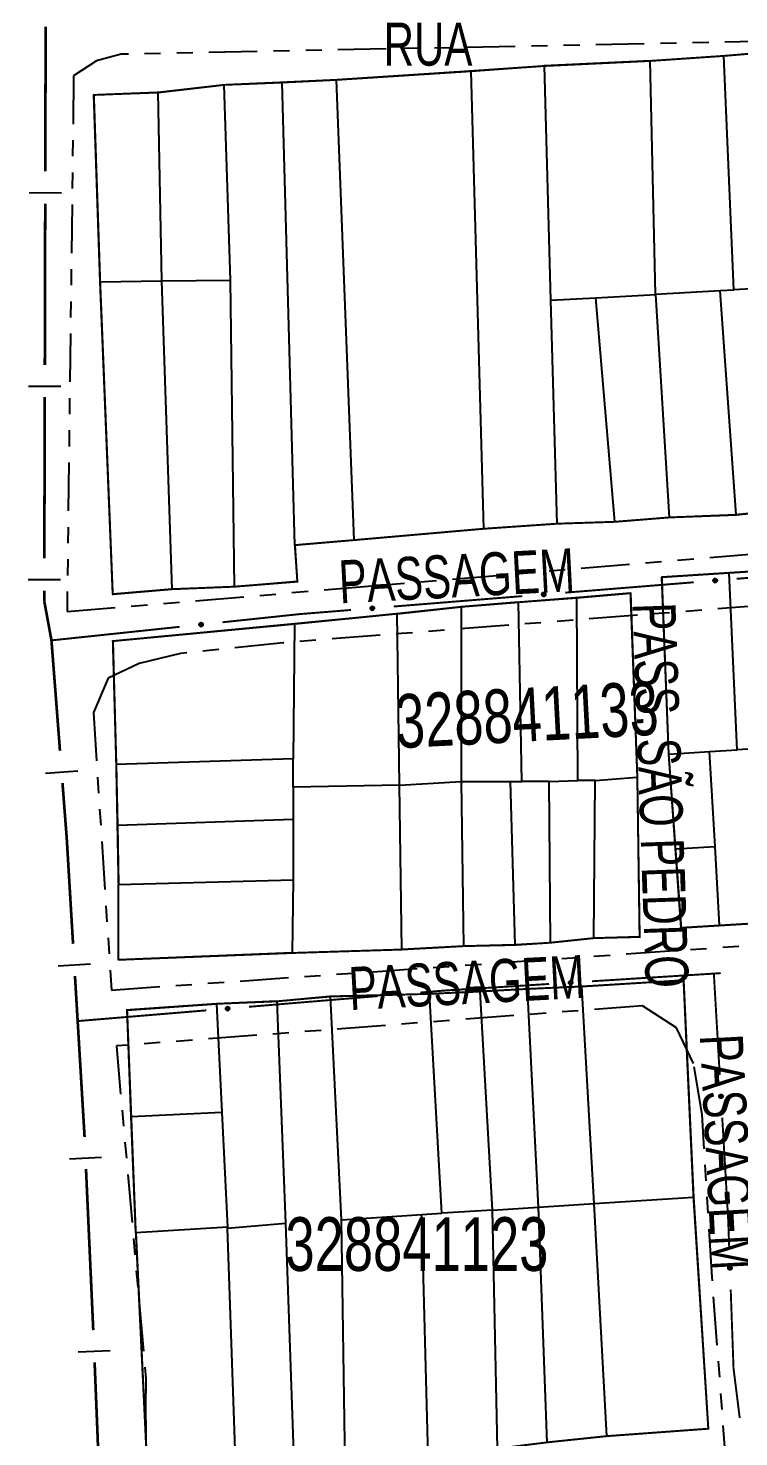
# Model space of a CAD drawing. Extents: x 203604 to 204690, y 4848469 to 4850418.
# Drawn here: x 203613.1 to 203679.2, y 4849853.4 to 4849984.5 of the extents above; entities that cross this region are included whole.
import ezdxf

# ---------------------------------------------------------------- set-up
doc = ezdxf.new("R2010")
doc.units = 0
doc.header["$LTSCALE"] = 1.5
doc.header["$MEASUREMENT"] = 0
doc.linetypes.add('TRACO_25', pattern=[8, 3, -1, 1, -1, 1, -1])
for name, color, linetype in [('CD_MALHA_LOTES', 7, 'CONTINUOUS'), ('CD_TXT_QUADRA', 2, 'CONTINUOUS'), ('LM-LIM-SETORES-BAIRROS', 7, 'CONTINUOUS'), ('RU-QUADRA', 210, 'CONTINUOUS'), ('SV-EIXO-RUA-N-PAV', 6, 'CONTINUOUS'), ('SV-RUA-NAO-PAV', 7, 'CONTINUOUS'), ('SV-TXT-VIA-ATUAL', 250, 'CONTINUOUS')]:
    doc.layers.add(name, color=color, linetype=linetype)
doc.styles.add('ARIAL', font='ARIAL.SHX')

msp = doc.modelspace()

# ---------------------------------------------------------------- linework, layer by layer
at = {"layer": 'CD_MALHA_LOTES', "linetype": 'Continuous', "flags": 128}
for points in [[(203670.950608, 4849981.472037), (203677.805164, 4849981.940724)], [(203677.805164, 4849981.940724), (203683.429415, 4849982.409412)], [(203678.753672, 4849960.186789), (203677.805164, 4849981.940724)], [(203641.774804, 4849979.714458), (203654.312197, 4849980.534661)], [(203654.312197, 4849980.534661), (203661.108168, 4849981.003349)], [(203655.483916, 4849937.942674), (203654.312197, 4849980.534661)], [(203670.950608, 4849981.472037), (203661.108168, 4849981.003349)], [(203661.108168, 4849981.003349), (203661.694027, 4849959.209375)], [(203671.475981, 4849959.769822), (203670.950608, 4849981.472037)], [(203625.194979, 4849978.542739), (203631.346504, 4849979.24577)], [(203631.346504, 4849979.24577), (203636.736412, 4849979.480114)], [(203631.932364, 4849961.084125), (203631.346504, 4849979.24577)], [(203636.736412, 4849979.480114), (203641.774804, 4849979.714458)], [(203637.908131, 4849936.41944), (203636.736412, 4849979.480114)], [(203643.41521, 4849936.888127), (203641.774804, 4849979.714458)], [(203619.219212, 4849978.308395), (203625.194979, 4849978.542739)], [(203619.805072, 4849960.908367), (203619.219212, 4849978.308395)], [(203625.546495, 4849961.025539), (203625.194979, 4849978.542739)], [(203619.805072, 4849960.908367), (203625.546495, 4849961.025539)], [(203620.976791, 4849931.849735), (203619.805072, 4849960.908367)], [(203625.546495, 4849961.025539), (203631.932364, 4849961.084125)], [(203626.48387, 4849932.318423), (203625.546495, 4849961.025539)], [(203632.283879, 4849932.552767), (203631.932364, 4849961.084125)], [(203661.694027, 4849959.209375), (203665.912216, 4849959.443719)], [(203665.912216, 4849959.443719), (203671.478042, 4849959.736656)], [(203667.669794, 4849938.58712), (203665.912216, 4849959.443719)], [(203671.475981, 4849959.769822), (203677.462307, 4849960.112802)], [(203671.478042, 4849959.736656), (203671.475981, 4849959.769822)], [(203677.462307, 4849960.112802), (203678.753672, 4849960.186789)], [(203678.976883, 4849939.231565), (203677.462307, 4849960.112802)], [(203684.135981, 4849960.495163), (203678.753672, 4849960.186789)], [(203661.694027, 4849959.209375), (203662.279887, 4849938.411362)], [(203685.421338, 4849939.934597), (203678.976883, 4849939.231565)], [(203662.279887, 4849938.411362), (203655.483916, 4849937.942674)], [(203667.669794, 4849938.58712), (203662.279887, 4849938.411362)], [(203678.976883, 4849939.231565), (203672.766772, 4849938.997221)], [(203655.483916, 4849937.942674), (203643.41521, 4849936.888127)], [(203643.41521, 4849936.888127), (203637.908131, 4849936.41944)], [(203637.908131, 4849936.41944), (203638.142475, 4849933.021454)], [(203672.052265, 4849933.441824), (203678.318736, 4849933.842725)], [(203672.690067, 4849916.96528), (203672.052265, 4849933.441824)], [(203678.318736, 4849933.842725), (203685.756516, 4849934.318562)], [(203679.069271, 4849917.371854), (203678.318736, 4849933.842725)], [(203626.48387, 4849932.318423), (203620.976791, 4849931.849735)], [(203632.283879, 4849932.552767), (203626.48387, 4849932.318423)], [(203638.142475, 4849933.021454), (203632.283879, 4849932.552767)], [(203664.132894, 4849931.528419), (203669.129007, 4849931.95362)], [(203669.129007, 4849931.95362), (203669.766809, 4849914.839274)], [(203647.443749, 4849930.040215), (203653.396565, 4849930.678016)], [(203658.71158, 4849931.103217), (203653.396565, 4849930.678016)], [(203653.396565, 4849930.678016), (203653.396565, 4849914.414073)], [(203658.71158, 4849931.103217), (203664.132894, 4849931.528419)], [(203659.03048, 4849914.414073), (203658.71158, 4849931.103217)], [(203664.239194, 4849914.520373), (203664.132894, 4849931.528419)], [(203647.443749, 4849930.040215), (203637.876724, 4849929.083512)], [(203647.65635, 4849914.095172), (203647.443749, 4849930.040215)], [(203637.876724, 4849929.083512), (203620.974979, 4849927.489008)], [(203637.876724, 4849929.083512), (203637.770424, 4849916.540079)], [(203620.974979, 4849927.489008), (203621.29388, 4849916.008577)], [(203686.414802, 4849917.840016), (203679.069271, 4849917.371854)], [(203637.770424, 4849916.540079), (203621.29388, 4849916.008577)], [(203637.770424, 4849913.882572), (203637.770424, 4849916.540079)], [(203672.690067, 4849916.96528), (203676.477706, 4849917.206682)], [(203673.328347, 4849908.145404), (203672.690067, 4849916.96528)], [(203676.477706, 4849917.206682), (203679.069271, 4849917.371854)], [(203676.997623, 4849908.36681), (203676.477706, 4849917.206682)], [(203621.29388, 4849916.008577), (203621.40018, 4849910.374662)], [(203665.833699, 4849914.520373), (203669.766809, 4849914.839274)], [(203669.766809, 4849914.839274), (203669.97941, 4849899.957234)], [(203647.65635, 4849914.095172), (203637.770424, 4849913.882572)], [(203637.770424, 4849913.882572), (203637.770424, 4849910.906164)], [(203647.65635, 4849914.095172), (203653.396565, 4849914.414073)], [(203647.868951, 4849898.787931), (203647.65635, 4849914.095172)], [(203653.396565, 4849914.414073), (203657.967478, 4849914.414073)], [(203653.396565, 4849914.414073), (203653.609166, 4849899.106832)], [(203657.967478, 4849914.414073), (203659.03048, 4849914.414073)], [(203658.392679, 4849899.213132), (203657.967478, 4849914.414073)], [(203661.581687, 4849914.414073), (203659.03048, 4849914.414073)], [(203661.581687, 4849914.414073), (203664.239194, 4849914.520373)], [(203661.687987, 4849899.425733), (203661.581687, 4849914.414073)], [(203665.833699, 4849914.520373), (203664.239194, 4849914.520373)], [(203665.727398, 4849899.850934), (203665.833699, 4849914.520373)], [(203621.40018, 4849910.374662), (203637.770424, 4849910.906164)], [(203637.770424, 4849910.906164), (203637.770424, 4849905.272249)], [(203621.40018, 4849910.374662), (203621.50648, 4849904.847047)], [(203673.328347, 4849908.145404), (203676.997623, 4849908.36681)], [(203677.429507, 4849901.023721), (203676.997623, 4849908.36681)], [(203673.85937, 4849900.807637), (203673.328347, 4849908.145404)], [(203621.50648, 4849904.847047), (203637.770424, 4849905.272249)], [(203621.50648, 4849897.831229), (203621.50648, 4849904.847047)], [(203637.770424, 4849905.272249), (203637.664123, 4849898.46903)], [(203691.398917, 4849901.870639), (203677.429507, 4849901.023721)], [(203677.429507, 4849901.023721), (203673.85937, 4849900.807637)], [(203653.609166, 4849899.106832), (203647.868951, 4849898.787931)], [(203658.392679, 4849899.213132), (203653.609166, 4849899.106832)], [(203661.687987, 4849899.425733), (203658.392679, 4849899.213132)], [(203665.727398, 4849899.850934), (203661.687987, 4849899.425733)], [(203669.97941, 4849899.957234), (203665.727398, 4849899.850934)], [(203637.664123, 4849898.46903), (203621.50648, 4849897.831229)], [(203637.664123, 4849898.46903), (203647.868951, 4849898.787931)], [(203659.542419, 4849895.122077), (203664.614351, 4849895.35262)], [(203664.614351, 4849895.35262), (203674.066588, 4849895.928976)], [(203665.760816, 4849875.161829), (203664.614351, 4849895.35262)], [(203674.066588, 4849895.928976), (203674.988757, 4849875.756519)], [(203636.25764, 4849893.969366), (203630.609352, 4849893.738823)], [(203636.25764, 4849893.969366), (203641.214301, 4849894.43045)], [(203637.073432, 4849873.313086), (203636.25764, 4849893.969366)], [(203641.214301, 4849894.43045), (203650.435995, 4849894.660993)], [(203642.253977, 4849873.646944), (203641.214301, 4849894.43045)], [(203650.435995, 4849894.660993), (203655.162114, 4849894.891535)], [(203651.581917, 4849874.248078), (203650.435995, 4849894.660993)], [(203655.162114, 4849894.891535), (203659.542419, 4849895.122077)], [(203656.295887, 4849874.551867), (203655.162114, 4849894.891535)], [(203660.565475, 4849874.827018), (203659.542419, 4849895.122077)], [(203622.309826, 4849893.162467), (203630.609352, 4849893.738823)], [(203622.695302, 4849883.250244), (203622.309826, 4849893.162467)], [(203630.609352, 4849893.738823), (203631.110574, 4849883.645986)], [(203622.695302, 4849883.250244), (203631.110574, 4849883.645986)], [(203631.110574, 4849883.645986), (203631.641104, 4849872.963003)], [(203623.116725, 4849872.413654), (203622.695302, 4849883.250244)], [(203665.760816, 4849875.161829), (203674.988757, 4849875.756519)], [(203674.988757, 4849875.756519), (203676.372011, 4849854.200807)], [(203649.737809, 4849874.129235), (203651.581917, 4849874.248078)], [(203656.295887, 4849874.551867), (203651.581917, 4849874.248078)], [(203656.295887, 4849874.551867), (203660.565475, 4849874.827018)], [(203656.77591, 4849852.356468), (203656.295887, 4849874.551867)], [(203660.565475, 4849874.827018), (203665.760816, 4849875.161829)], [(203661.386758, 4849852.932824), (203660.565475, 4849874.827018)], [(203666.919774, 4849853.50918), (203665.760816, 4849875.161829)], [(203631.641104, 4849872.963003), (203623.116725, 4849872.413654)], [(203631.646792, 4849872.874739), (203637.073432, 4849873.313086)], [(203632.453691, 4849849.58996), (203631.646792, 4849872.874739)], [(203637.871436, 4849850.166316), (203637.073432, 4849873.313086)], [(203642.253977, 4849873.646944), (203649.737809, 4849874.129235)], [(203642.597555, 4849850.857943), (203642.253977, 4849873.646944)], [(203650.320724, 4849851.664841), (203649.737809, 4849874.129235)], [(203623.116725, 4849872.413654), (203624.269437, 4849848.552519)], [(203666.919774, 4849853.50918), (203661.386758, 4849852.932824)], [(203676.372011, 4849854.200807), (203666.919774, 4849853.50918)]]:
    msp.add_lwpolyline(points, dxfattribs=at)
at = {"layer": 'CD_MALHA_LOTES', "linetype": 'Continuous'}
for points in [[(203672.766772, 4849938.997221), (203671.478042, 4849959.736656)], [(203672.766772, 4849938.997221), (203667.669794, 4849938.58712)]]:
    msp.add_lwpolyline(points, dxfattribs=at)
at = {"layer": 'LM-LIM-SETORES-BAIRROS', "const_width": 0.25}
for points in [[(203614.697251, 4849971.187499), (203614.728875, 4849984.18746)], [(203614.728875, 4849984.18746), (203614.73, 4849984.65)], [(203614.653463, 4849953.187552), (203614.689953, 4849968.187508)], [(203614.609676, 4849935.187605), (203614.646165, 4849950.187561)], [(203614.6, 4849931.21), (203614.602378, 4849932.187614)], [(203614.604052, 4849931.187987), (203614.6, 4849931.21)], [(203615.27, 4849927.57), (203614.604052, 4849931.187987)], [(203615.294717, 4849927.249718), (203615.27, 4849927.57)], [(203616.064169, 4849917.279365), (203615.294717, 4849927.249718)], [(203616.69, 4849909.17), (203616.295004, 4849914.288259)], [(203616.741673, 4849908.30502), (203616.69, 4849909.17)], [(203617.27837, 4849899.321036), (203616.741673, 4849908.30502)], [(203618.34, 4849881.55), (203617.457269, 4849896.326375)], [(203618.348876, 4849881.352918), (203618.34, 4849881.55)], [(203619.1587, 4849863.371145), (203618.483846, 4849878.355956)], [(203619.887812, 4849845.385932), (203619.285727, 4849860.373844)]]:
    msp.add_lwpolyline(points, dxfattribs=at)
at = {"layer": 'LM-LIM-SETORES-BAIRROS'}
for points in [[(203616.192381, 4849969.183856), (203613.19239, 4849969.191154)], [(203616.148594, 4849951.183909), (203613.148603, 4849951.191207)], [(203616.104806, 4849933.183962), (203613.104815, 4849933.19126)], [(203617.713612, 4849915.400712), (203614.722506, 4849915.169876)], [(203618.894967, 4849897.414045), (203615.900306, 4849897.235146)], [(203619.937337, 4849879.422429), (203616.940375, 4849879.287458)], [(203620.744379, 4849861.433247), (203617.746796, 4849861.31283)]]:
    msp.add_lwpolyline(points, dxfattribs=at)
at = {"layer": 'RU-QUADRA', "linetype": 'Continuous', "const_width": 0.18, "flags": 128}
for points in [[(203683.429415, 4849982.409412), (203677.805164, 4849981.940724), (203670.950608, 4849981.472037), (203661.108168, 4849981.003349), (203654.312197, 4849980.534661), (203641.774804, 4849979.714458), (203636.736412, 4849979.480114), (203631.346504, 4849979.24577), (203625.194979, 4849978.542739), (203619.219212, 4849978.308395), (203619.805072, 4849960.908367), (203620.976791, 4849931.849735), (203626.48387, 4849932.318423), (203632.283879, 4849932.552767), (203638.142475, 4849933.021454), (203637.908131, 4849936.41944), (203643.41521, 4849936.888127), (203655.483916, 4849937.942674), (203662.279887, 4849938.411362), (203667.669794, 4849938.58712), (203672.766772, 4849938.997221), (203678.976883, 4849939.231565), (203685.421338, 4849939.934597)], [(203691.398917, 4849901.870639), (203677.429507, 4849901.023721), (203673.85937, 4849900.807637), (203672.690067, 4849916.96528), (203672.052265, 4849933.441824), (203678.318736, 4849933.842725), (203685.756516, 4849934.318562)]]:
    msp.add_lwpolyline(points, dxfattribs=at)
for points in [[(203669.129007, 4849931.95362), (203664.132894, 4849931.528419), (203658.71158, 4849931.103217), (203653.396565, 4849930.678016), (203647.443749, 4849930.040215), (203637.876724, 4849929.083512), (203620.974979, 4849927.489008), (203621.29388, 4849916.008577), (203621.40018, 4849910.374662), (203621.50648, 4849904.847047), (203621.50648, 4849897.831229), (203637.664123, 4849898.46903), (203647.868951, 4849898.787931), (203653.609166, 4849899.106832), (203658.392679, 4849899.213132), (203661.687987, 4849899.425733), (203665.727398, 4849899.850934), (203669.97941, 4849899.957234), (203669.766809, 4849914.839274)], [(203676.372011, 4849854.200807), (203674.988757, 4849875.756519), (203674.066588, 4849895.928976), (203664.614351, 4849895.35262), (203659.542419, 4849895.122077), (203655.162114, 4849894.891535), (203650.435995, 4849894.660993), (203641.214301, 4849894.43045), (203636.25764, 4849893.969366), (203630.609352, 4849893.738823), (203622.309826, 4849893.162467), (203623.116725, 4849872.413654), (203624.269437, 4849848.552519), (203632.453691, 4849849.58996), (203637.871436, 4849850.166316), (203642.597555, 4849850.857943), (203650.320724, 4849851.664841), (203656.77591, 4849852.356468), (203661.386758, 4849852.932824), (203666.919774, 4849853.50918)]]:
    msp.add_lwpolyline(points, close=True, dxfattribs=at)
at = {"layer": 'SV-EIXO-RUA-N-PAV'}
for points in [[(203676.864015, 4849933.221224), (203676.89517, 4849933.258925), (203676.929656, 4849933.284957), (203676.964668, 4849933.29839), (203676.998702, 4849933.302193), (203677.033959, 4849933.302162), (203677.069499, 4849933.294288), (203677.107008, 4849933.276812), (203677.145047, 4849933.245825), (203677.169392, 4849933.208745), (203677.184398, 4849933.175124), (203677.190407, 4849933.139863), (203677.189803, 4849933.105614), (203677.180404, 4849933.068968), (203677.162322, 4849933.031129), (203677.130237, 4849932.993633), (203677.096254, 4849932.968344), (203677.062047, 4849932.95624), (203677.02656, 4849932.950424), (203676.990566, 4849932.950887), (203676.955724, 4849932.958817), (203676.917659, 4849932.977091), (203676.881071, 4849933.009249), (203676.855461, 4849933.042856), (203676.84288, 4849933.076883), (203676.83794, 4849933.111949), (203676.837541, 4849933.147312), (203676.843969, 4849933.183366), (203676.864015, 4849933.221224)], [(203660.915979, 4849931.932763), (203660.947134, 4849931.970464), (203660.98162, 4849931.996496), (203661.016631, 4849932.009929), (203661.050666, 4849932.013732), (203661.085923, 4849932.013701), (203661.121462, 4849932.005828), (203661.158971, 4849931.988352), (203661.19701, 4849931.957364), (203661.221355, 4849931.920284), (203661.236362, 4849931.886663), (203661.242371, 4849931.851403), (203661.241767, 4849931.817153), (203661.232367, 4849931.780507), (203661.214286, 4849931.742668), (203661.182201, 4849931.705173), (203661.148217, 4849931.679884), (203661.114011, 4849931.66778), (203661.078524, 4849931.661963), (203661.04253, 4849931.662426), (203661.007688, 4849931.670356), (203660.969623, 4849931.68863), (203660.933034, 4849931.720788), (203660.907425, 4849931.754395), (203660.894844, 4849931.788422), (203660.889904, 4849931.823488), (203660.889505, 4849931.858851), (203660.895932, 4849931.894906), (203660.915979, 4849931.932763)], [(203644.967942, 4849930.644303), (203644.999097, 4849930.682004), (203645.033583, 4849930.708036), (203645.068595, 4849930.721469), (203645.102629, 4849930.725272), (203645.137886, 4849930.725241), (203645.173426, 4849930.717367), (203645.210935, 4849930.699891), (203645.248974, 4849930.668904), (203645.273319, 4849930.631824), (203645.288325, 4849930.598203), (203645.294334, 4849930.562942), (203645.29373, 4849930.528692), (203645.284331, 4849930.492046), (203645.266249, 4849930.454208), (203645.234164, 4849930.416712), (203645.20018, 4849930.391423), (203645.165974, 4849930.379319), (203645.130487, 4849930.373503), (203645.094493, 4849930.373966), (203645.059651, 4849930.381896), (203645.021586, 4849930.40017), (203644.984998, 4849930.432328), (203644.959388, 4849930.465934), (203644.946807, 4849930.499962), (203644.941867, 4849930.535028), (203644.941468, 4849930.570391), (203644.947896, 4849930.606445), (203644.967942, 4849930.644303)], [(203629.038797, 4849929.123937), (203629.069006, 4849929.162401), (203629.102834, 4849929.189282), (203629.137502, 4849929.203581), (203629.171431, 4849929.208228), (203629.206678, 4849929.209074), (203629.242402, 4849929.202086), (203629.280334, 4849929.185547), (203629.319131, 4849929.155514), (203629.34439, 4849929.119051), (203629.360227, 4849929.085813), (203629.36711, 4849929.050713), (203629.367358, 4849929.016459), (203629.358872, 4849928.979591), (203629.341736, 4849928.941314), (203629.310593, 4849928.903033), (203629.277248, 4849928.876907), (203629.243353, 4849928.863957), (203629.208022, 4849928.85726), (203629.172027, 4849928.856829), (203629.136999, 4849928.86389), (203629.098492, 4849928.881213), (203629.061115, 4849928.912452), (203629.034679, 4849928.945412), (203629.021256, 4849928.979116), (203629.015446, 4849929.014048), (203629.014168, 4849929.04939), (203629.019698, 4849929.085593), (203629.038797, 4849929.123937)], [(203663.416269, 4849895.812152), (203663.448089, 4849895.849294), (203663.483031, 4849895.87471), (203663.518276, 4849895.887519), (203663.552372, 4849895.890718), (203663.587623, 4849895.890061), (203663.623017, 4849895.881558), (203663.66021, 4849895.863419), (203663.697693, 4849895.831761), (203663.721376, 4849895.794255), (203663.735783, 4849895.760373), (203663.741166, 4849895.725011), (203663.739954, 4849895.690777), (203663.729905, 4849895.654304), (203663.711155, 4849895.616792), (203663.67841, 4849895.579872), (203663.643982, 4849895.55519), (203663.609567, 4849895.543695), (203663.573982, 4849895.53851), (203663.538002, 4849895.539611), (203663.503306, 4849895.548158), (203663.465571, 4849895.567105), (203663.42956, 4849895.599908), (203663.404551, 4849895.633964), (203663.392575, 4849895.668209), (203663.388259, 4849895.703357), (203663.388488, 4849895.738722), (203663.395554, 4849895.774656), (203663.416269, 4849895.812152)], [(203647.452055, 4849894.719285), (203647.483117, 4849894.757063), (203647.517539, 4849894.783179), (203647.552518, 4849894.796698), (203647.586543, 4849894.800584), (203647.6218, 4849894.80064), (203647.657358, 4849894.792853), (203647.69491, 4849894.775469), (203647.733025, 4849894.744575), (203647.757461, 4849894.707555), (203647.77255, 4849894.673971), (203647.778645, 4849894.638725), (203647.778125, 4849894.604474), (203647.768816, 4849894.567805), (203647.750827, 4849894.529922), (203647.718834, 4849894.492348), (203647.684913, 4849894.466976), (203647.650736, 4849894.454788), (203647.615263, 4849894.448885), (203647.579268, 4849894.449259), (203647.544407, 4849894.457104), (203647.506297, 4849894.475284), (203647.46963, 4849894.507352), (203647.443938, 4849894.540896), (203647.431274, 4849894.574893), (203647.426248, 4849894.609947), (203647.425762, 4849894.645308), (203647.432101, 4849894.681379), (203647.452055, 4849894.719285)], [(203631.507226, 4849893.391717), (203631.538289, 4849893.429495), (203631.57271, 4849893.455611), (203631.607689, 4849893.46913), (203631.641714, 4849893.473017), (203631.676971, 4849893.473072), (203631.71253, 4849893.465286), (203631.750082, 4849893.447902), (203631.788196, 4849893.417007), (203631.812632, 4849893.379987), (203631.827721, 4849893.346403), (203631.833816, 4849893.311158), (203631.833297, 4849893.276906), (203631.823987, 4849893.240238), (203631.805998, 4849893.202354), (203631.774006, 4849893.16478), (203631.740084, 4849893.139408), (203631.705907, 4849893.12722), (203631.670435, 4849893.121317), (203631.63444, 4849893.121692), (203631.599578, 4849893.129536), (203631.561469, 4849893.147717), (203631.524801, 4849893.179785), (203631.499109, 4849893.213329), (203631.486445, 4849893.247325), (203631.481419, 4849893.282379), (203631.480933, 4849893.317741), (203631.487272, 4849893.353811), (203631.507226, 4849893.391717)], [(203677.453222, 4849884.980072), (203677.41623, 4849885.012066), (203677.39098, 4849885.047128), (203677.378337, 4849885.082433), (203677.375299, 4849885.116544), (203677.376122, 4849885.151791), (203677.384793, 4849885.187145), (203677.403107, 4849885.224252), (203677.434941, 4849885.261585), (203677.472559, 4849885.285091), (203677.506508, 4849885.299338), (203677.541895, 4849885.304553), (203677.576123, 4849885.30318), (203677.612548, 4849885.292959), (203677.649971, 4849885.274032), (203677.686737, 4849885.241113), (203677.711255, 4849885.206569), (203677.722588, 4849885.172099), (203677.727605, 4849885.136491), (203677.726334, 4849885.100516), (203677.717623, 4849885.065861), (203677.698498, 4849885.028216), (203677.665526, 4849884.99236), (203677.631352, 4849884.967512), (203677.597051, 4849884.955699), (203677.561883, 4849884.951548), (203677.52652, 4849884.951943), (203677.490619, 4849884.959179), (203677.453222, 4849884.980072)], [(203678.281581, 4849869.004817), (203678.245316, 4849869.037632), (203678.220858, 4849869.073252), (203678.209009, 4849869.108831), (203678.206737, 4849869.143002), (203678.20835, 4849869.178222), (203678.217811, 4849869.213372), (203678.236953, 4849869.250059), (203678.269616, 4849869.286669), (203678.307751, 4849869.309326), (203678.342011, 4849869.322808), (203678.377506, 4849869.327229), (203678.411694, 4849869.325088), (203678.447882, 4849869.314054), (203678.484871, 4849869.294292), (203678.520889, 4849869.260557), (203678.544627, 4849869.225473), (203678.555184, 4849869.190758), (203678.559402, 4849869.155046), (203678.557324, 4849869.119109), (203678.547839, 4849869.084658), (203678.527875, 4849869.047451), (203678.494108, 4849869.012342), (203678.459385, 4849868.988267), (203678.424828, 4849868.977226), (203678.389575, 4849868.973864), (203678.35423, 4849868.975053), (203678.3185, 4849868.983092), (203678.281581, 4849869.004817)]]:
    msp.add_lwpolyline(points, close=True, dxfattribs=at)
for points in [[(203676.837541, 4849933.147312), (203677.169392, 4849933.208745)], [(203676.83794, 4849933.111949), (203677.184398, 4849933.175124)], [(203676.841428, 4849933.131027), (203677.171793, 4849933.193311)], [(203676.843034, 4849933.094195), (203677.18586, 4849933.154748)], [(203676.843969, 4849933.183366), (203677.145047, 4849933.245825)], [(203676.845481, 4849933.165579), (203677.152615, 4849933.227355)], [(203676.854975, 4849933.20057), (203677.122666, 4849933.259159)], [(203676.864015, 4849933.221224), (203677.107008, 4849933.276812)], [(203676.88182, 4849933.24107), (203677.080916, 4849933.284535)], [(203676.89517, 4849933.258925), (203677.069499, 4849933.294288)], [(203676.914765, 4849933.273849), (203677.042985, 4849933.296529)], [(203676.929656, 4849933.284957), (203677.033959, 4849933.302162)], [(203660.889505, 4849931.858851), (203661.221355, 4849931.920284)], [(203660.889904, 4849931.823488), (203661.236362, 4849931.886663)], [(203660.893391, 4849931.842567), (203661.223756, 4849931.904851)], [(203660.894844, 4849931.788422), (203661.242371, 4849931.851403)], [(203660.894998, 4849931.805734), (203661.237824, 4849931.866287)], [(203660.895932, 4849931.894906), (203661.19701, 4849931.957364)], [(203660.897445, 4849931.877119), (203661.204578, 4849931.938894)], [(203660.904655, 4849931.770922), (203661.239101, 4849931.833535)], [(203660.906938, 4849931.91211), (203661.174629, 4849931.970699)], [(203660.915979, 4849931.932763), (203661.158971, 4849931.988352)], [(203660.933784, 4849931.95261), (203661.132879, 4849931.996074)], [(203660.947134, 4849931.970464), (203661.121462, 4849932.005828)], [(203660.966728, 4849931.985389), (203661.094948, 4849932.008068)], [(203660.98162, 4849931.996496), (203661.085923, 4849932.013701)], [(203676.84288, 4849933.076883), (203677.190407, 4849933.139863)], [(203676.852692, 4849933.059382), (203677.187137, 4849933.121996)], [(203676.855461, 4849933.042856), (203677.189803, 4849933.105614)], [(203676.87051, 4849933.025228), (203677.180474, 4849933.085864)], [(203676.881071, 4849933.009249), (203677.180404, 4849933.068968)], [(203676.903069, 4849932.995004), (203677.16837, 4849933.049293)], [(203676.917659, 4849932.977091), (203677.162322, 4849933.031129)], [(203676.941989, 4849932.970769), (203677.138585, 4849933.011293)], [(203676.955724, 4849932.958817), (203677.130237, 4849932.993633)], [(203676.97742, 4849932.955835), (203677.10689, 4849932.979984)], [(203676.990566, 4849932.950887), (203677.096254, 4849932.968344)], [(203644.941468, 4849930.570391), (203645.273319, 4849930.631824)], [(203644.941867, 4849930.535028), (203645.288325, 4849930.598203)], [(203644.945355, 4849930.554106), (203645.27572, 4849930.61639)], [(203644.946807, 4849930.499962), (203645.294334, 4849930.562942)], [(203644.946961, 4849930.517274), (203645.289787, 4849930.577826)], [(203644.947896, 4849930.606445), (203645.248974, 4849930.668904)], [(203644.949408, 4849930.588658), (203645.256542, 4849930.650434)], [(203644.956619, 4849930.482461), (203645.291064, 4849930.545074)], [(203644.958902, 4849930.623649), (203645.226593, 4849930.682238)], [(203644.959388, 4849930.465934), (203645.29373, 4849930.528692)], [(203644.967942, 4849930.644303), (203645.210935, 4849930.699891)], [(203644.985747, 4849930.664149), (203645.184843, 4849930.707614)], [(203644.999097, 4849930.682004), (203645.173426, 4849930.717367)], [(203645.018692, 4849930.696928), (203645.146912, 4849930.719608)], [(203645.033583, 4849930.708036), (203645.137886, 4849930.725241)], [(203660.907425, 4849931.754395), (203661.241767, 4849931.817153)], [(203660.922473, 4849931.736768), (203661.232437, 4849931.797403)], [(203660.933034, 4849931.720788), (203661.232367, 4849931.780507)], [(203660.955033, 4849931.706543), (203661.220333, 4849931.760832)], [(203660.969623, 4849931.68863), (203661.214286, 4849931.742668)], [(203660.993953, 4849931.682308), (203661.190548, 4849931.722833)], [(203661.007688, 4849931.670356), (203661.182201, 4849931.705173)], [(203661.029383, 4849931.667374), (203661.158853, 4849931.691524)], [(203661.04253, 4849931.662426), (203661.148217, 4849931.679884)], [(203644.974437, 4849930.448307), (203645.284401, 4849930.508943)], [(203644.984998, 4849930.432328), (203645.284331, 4849930.492046)], [(203645.006996, 4849930.418083), (203645.272297, 4849930.472372)], [(203645.021586, 4849930.40017), (203645.266249, 4849930.454208)], [(203645.045916, 4849930.393848), (203645.242511, 4849930.434372)], [(203645.059651, 4849930.381896), (203645.234164, 4849930.416712)], [(203645.081347, 4849930.378914), (203645.210817, 4849930.403063)], [(203645.094493, 4849930.373966), (203645.20018, 4849930.391423)], [(203629.014168, 4849929.04939), (203629.34439, 4849929.119051)], [(203629.015446, 4849929.014048), (203629.360227, 4849929.085813)], [(203629.018458, 4849929.033207), (203629.347174, 4849929.103682)], [(203629.019698, 4849929.085593), (203629.319131, 4849929.155514)], [(203629.02098, 4849928.996426), (203629.362195, 4849929.06548)], [(203629.021256, 4849928.979116), (203629.36711, 4849929.050713)], [(203629.021652, 4849929.067849), (203629.327156, 4849929.137238)], [(203629.030273, 4849929.103066), (203629.296426, 4849929.168289)], [(203629.031499, 4849928.961864), (203629.364286, 4849929.032769)], [(203629.034679, 4849928.945412), (203629.367358, 4849929.016459)], [(203629.038797, 4849929.123937), (203629.280334, 4849929.185547)], [(203629.050161, 4849928.928164), (203629.358522, 4849928.996483)], [(203629.056104, 4849929.14422), (203629.254058, 4849929.192619)], [(203629.061115, 4849928.912452), (203629.358872, 4849928.979591)], [(203629.069006, 4849929.162401), (203629.242402, 4849929.202086)], [(203629.083461, 4849928.898758), (203629.347331, 4849928.959623)], [(203629.088224, 4849929.177808), (203629.21584, 4849929.203667)], [(203629.098492, 4849928.881213), (203629.341736, 4849928.941314)], [(203629.102834, 4849929.189282), (203629.206678, 4849929.209074)], [(203629.122971, 4849928.875497), (203629.318499, 4849928.920895)], [(203629.136999, 4849928.86389), (203629.310593, 4849928.903033)], [(203629.158762, 4849928.861448), (203629.287592, 4849928.888808)], [(203629.172027, 4849928.856829), (203629.277248, 4849928.876907)], [(203663.388259, 4849895.703357), (203663.735783, 4849895.760373)], [(203663.388488, 4849895.738722), (203663.721376, 4849895.794255)], [(203663.392084, 4849895.722371), (203663.723503, 4849895.778781)], [(203663.392575, 4849895.668209), (203663.741166, 4849895.725011)], [(203663.393037, 4849895.685516), (203663.736884, 4849895.739974)], [(203663.395554, 4849895.774656), (203663.697693, 4849895.831761)], [(203663.39675, 4849895.756845), (203663.704932, 4849895.81316)], [(203663.402075, 4849895.650537), (203663.737579, 4849895.707204)], [(203663.404551, 4849895.633964), (203663.739954, 4849895.690777)], [(203663.406864, 4849895.791662), (203663.675553, 4849895.845491)], [(203663.416269, 4849895.812152), (203663.66021, 4849895.863419)], [(203663.419284, 4849895.616072), (203663.730275, 4849895.671196)], [(203663.42956, 4849895.599908), (203663.729905, 4849895.654304)], [(203663.434424, 4849895.831679), (203663.634259, 4849895.871603)], [(203663.448089, 4849895.849294), (203663.623017, 4849895.881558)], [(203663.451302, 4849895.585274), (203663.717524, 4849895.634846)], [(203663.465571, 4849895.567105), (203663.711155, 4849895.616792)], [(203663.467945, 4849895.863868), (203663.596547, 4849895.884269)], [(203663.483031, 4849895.87471), (203663.587623, 4849895.890061)], [(203663.489785, 4849895.560352), (203663.687069, 4849895.597381)], [(203663.503306, 4849895.548158), (203663.67841, 4849895.579872)], [(203663.524945, 4849895.544792), (203663.654824, 4849895.56664)], [(203663.538002, 4849895.539611), (203663.643982, 4849895.55519)], [(203647.425762, 4849894.645308), (203647.757461, 4849894.707555)], [(203647.426248, 4849894.609947), (203647.77255, 4849894.673971)], [(203647.429688, 4849894.629034), (203647.7599, 4849894.692127)], [(203647.431274, 4849894.574893), (203647.778645, 4849894.638725)], [(203647.431386, 4849894.592205), (203647.774062, 4849894.653598)], [(203647.432101, 4849894.681379), (203647.733025, 4849894.744575)], [(203647.433657, 4849894.663595), (203647.740639, 4849894.726124)], [(203647.441128, 4849894.557416), (203647.775419, 4849894.62085)], [(203647.443065, 4849894.698609), (203647.710612, 4849894.757855)], [(203647.443938, 4849894.540896), (203647.778125, 4849894.604474)], [(203647.452055, 4849894.719285), (203647.69491, 4849894.775469)], [(203647.45903, 4849894.523306), (203647.768844, 4849894.584702)], [(203647.46963, 4849894.507352), (203647.768816, 4849894.567805)], [(203647.469811, 4849894.739175), (203647.668799, 4849894.783128)], [(203647.483117, 4849894.757063), (203647.657358, 4849894.792853)], [(203647.491663, 4849894.493161), (203647.75683, 4849894.548101)], [(203647.502675, 4849894.772035), (203647.630839, 4849894.795029)], [(203647.506297, 4849894.475284), (203647.750827, 4849894.529922)], [(203647.517539, 4849894.783179), (203647.6218, 4849894.80064)], [(203647.530643, 4849894.469022), (203647.727138, 4849894.510029)], [(203647.544407, 4849894.457104), (203647.718834, 4849894.492348)], [(203647.56611, 4849894.454175), (203647.69552, 4849894.478642)], [(203647.579268, 4849894.449259), (203647.684913, 4849894.466976)], [(203631.480933, 4849893.317741), (203631.812632, 4849893.379987)], [(203631.481419, 4849893.282379), (203631.827721, 4849893.346403)], [(203631.48486, 4849893.301466), (203631.815071, 4849893.36456)], [(203631.486445, 4849893.247325), (203631.833816, 4849893.311158)], [(203631.486557, 4849893.264638), (203631.829233, 4849893.326031)], [(203631.487272, 4849893.353811), (203631.788196, 4849893.417007)], [(203631.488828, 4849893.336027), (203631.79581, 4849893.398556)], [(203631.4963, 4849893.229848), (203631.830591, 4849893.293282)], [(203631.498236, 4849893.371042), (203631.765783, 4849893.430287)], [(203631.499109, 4849893.213329), (203631.833297, 4849893.276906)], [(203631.507226, 4849893.391717), (203631.750082, 4849893.447902)], [(203631.514201, 4849893.195739), (203631.824016, 4849893.257134)], [(203631.524801, 4849893.179785), (203631.823987, 4849893.240238)], [(203631.524982, 4849893.411608), (203631.723971, 4849893.45556)], [(203631.538289, 4849893.429495), (203631.71253, 4849893.465286)], [(203631.546834, 4849893.165594), (203631.812001, 4849893.220533)], [(203631.557847, 4849893.444467), (203631.68601, 4849893.467461)], [(203631.561469, 4849893.147717), (203631.805998, 4849893.202354)], [(203631.57271, 4849893.455611), (203631.676971, 4849893.473072)], [(203631.585814, 4849893.141454), (203631.782309, 4849893.182461)], [(203631.599578, 4849893.129536), (203631.774006, 4849893.16478)], [(203631.621281, 4849893.126607), (203631.750691, 4849893.151074)], [(203631.63444, 4849893.121692), (203631.740084, 4849893.139408)], [(203677.39098, 4849885.047128), (203677.376122, 4849885.151791)], [(203677.40175, 4849885.031991), (203677.381957, 4849885.160688)], [(203677.41623, 4849885.012066), (203677.384793, 4849885.187145)], [(203677.43378, 4849884.998318), (203677.3948, 4849885.19834)], [(203677.453222, 4849884.980072), (203677.403107, 4849885.224252)], [(203677.473667, 4849884.970569), (203677.421107, 4849885.239509)], [(203677.490619, 4849884.959179), (203677.434941, 4849885.261585)], [(203677.508436, 4849884.960292), (203677.453577, 4849885.268736)], [(203677.52652, 4849884.951943), (203677.472559, 4849885.285091)], [(203677.542888, 4849884.955463), (203677.488043, 4849885.287144)], [(203677.561883, 4849884.951548), (203677.506508, 4849885.299338)], [(203677.579747, 4849884.956242), (203677.526913, 4849885.300342)], [(203677.597051, 4849884.955699), (203677.541895, 4849885.304553)], [(203677.614768, 4849884.965115), (203677.559685, 4849885.300883)], [(203677.631352, 4849884.967512), (203677.576123, 4849885.30318)], [(203677.649313, 4849884.982161), (203677.595658, 4849885.293409)], [(203677.665526, 4849884.99236), (203677.612548, 4849885.292959)], [(203677.680262, 4849885.014032), (203677.631948, 4849885.280486)], [(203677.698498, 4849885.028216), (203677.649971, 4849885.274032)], [(203677.705365, 4849885.052398), (203677.669268, 4849885.249854)], [(203677.717623, 4849885.065861), (203677.686737, 4849885.241113)], [(203677.721092, 4849885.087484), (203677.699857, 4849885.217464)], [(203677.726334, 4849885.100516), (203677.711255, 4849885.206569)], [(203678.220858, 4849869.073252), (203678.20835, 4849869.178222)], [(203678.231286, 4849869.057877), (203678.214383, 4849869.186985)], [(203678.245316, 4849869.037632), (203678.217811, 4849869.213372)], [(203678.262553, 4849869.023494), (203678.228067, 4849869.22434)], [(203678.281581, 4849869.004817), (203678.236953, 4849869.250059)], [(203678.301808, 4849868.994859), (203678.25529, 4849869.264909)], [(203678.3185, 4849868.983092), (203678.269616, 4849869.286669)], [(203678.336338, 4849868.983804), (203678.288407, 4849869.293401)], [(203678.35423, 4849868.975053), (203678.307751, 4849869.309326)], [(203678.370673, 4849868.978204), (203678.323277, 4849869.311032)], [(203678.389575, 4849868.973864), (203678.342011, 4849869.322808)], [(203678.40754, 4849868.978157), (203678.362433, 4849869.323354)], [(203678.424828, 4849868.977226), (203678.377506, 4849869.327229)], [(203678.442751, 4849868.986242), (203678.395209, 4849869.32316)], [(203678.459385, 4849868.988267), (203678.411694, 4849869.325088)], [(203678.47767, 4849869.002509), (203678.431005, 4849869.314882)], [(203678.494108, 4849869.012342), (203678.447882, 4849869.314054)], [(203678.509325, 4849869.033679), (203678.466997, 4849869.301149)], [(203678.527875, 4849869.047451), (203678.484871, 4849869.294292)], [(203678.535283, 4849869.071473), (203678.503621, 4849869.269689)], [(203678.547839, 4849869.084658), (203678.520889, 4849869.260557)], [(203678.551792, 4849869.106198), (203678.533476, 4849869.236621)], [(203678.557324, 4849869.119109), (203678.544627, 4849869.225473)]]:
    msp.add_lwpolyline(points, dxfattribs=at)
at = {"layer": 'SV-EIXO-RUA-N-PAV', "const_width": 0.18}
for points in [[(203679.009598, 4849933.284129), (203690.970626, 4849934.250474)], [(203663.061562, 4849931.995668), (203675.022589, 4849932.962013)], [(203647.113525, 4849930.707208), (203659.074553, 4849931.673553)], [(203631.182155, 4849929.240141), (203638.143258, 4849929.977056)], [(203638.143258, 4849929.977056), (203638.36, 4849930)], [(203638.36, 4849930), (203643.126516, 4849930.385092)], [(203615.5, 4849927.58), (203627.204382, 4849928.819047)], [(203615.27, 4849927.57), (203615.5, 4849927.58)], [(203665.562631, 4849895.836963), (203676.540902, 4849896.528026)], [(203676.540902, 4849896.528026), (203676.89, 4849896.55)], [(203676.89, 4849896.55), (203677.538664, 4849896.594826)], [(203676.915536, 4849896.111317), (203676.89, 4849896.55)], [(203651.79, 4849894.97), (203661.570532, 4849895.585668)], [(203677.438543, 4849887.126526), (203676.915536, 4849896.111317)], [(203633.652648, 4849893.459884), (203645.61127, 4849894.45556)], [(203649.597477, 4849894.787452), (203651.590581, 4849894.953398)], [(203651.590581, 4849894.953398), (203651.79, 4849894.97)], [(203617.70782, 4849892.132316), (203629.666441, 4849893.127992)], [(203678.23, 4849873.53), (203677.67099, 4849883.133286)], [(203678.243589, 4849873.149785), (203678.23, 4849873.53)], [(203678.315024, 4849871.151061), (203678.243589, 4849873.149785)], [(203678.72, 4849859.82), (203678.457894, 4849867.153614)], [(203678.801869, 4849859.16338), (203678.72, 4849859.82)], [(203679.296765, 4849855.194113), (203678.801869, 4849859.16338)]]:
    msp.add_lwpolyline(points, dxfattribs=at)
at = {"layer": 'SV-RUA-NAO-PAV', "linetype": 'TRACO_25'}
for points in [[(203682.41, 4849983.31, 3.22), (203621.76, 4849982.09, 3.22), (203619.47, 4849981.48, 3.22), (203617.33, 4849980.1, 3.22), (203616.72, 4849930.23, 4.89), (203765.05, 4849942.75, 3.43)], [(203765.05, 4849938.48, 3.43), (203693.71, 4849931.76, 3.23), (203636.81, 4849927.33, 4.22), (203627.26, 4849926.33, 4.52), (203623.44, 4849925.42, 4.52), (203620.54, 4849924.04, 4.55), (203619.17, 4849920.83, 4.55), (203620.85, 4849895.02, 4.32), (203747.25, 4849903.88, 3.45), (203786.51, 4849905.56, 3.55)]]:
    msp.add_polyline3d(points, dxfattribs=at)
msp.add_polyline3d([(203670.26, 4849893.55, 3.33), (203621.31, 4849889.82, 4.32), (203624.05, 4849858.88, 7.61), (203624.02, 4849856.12, 7.61), (203624.05, 4849853.98, 7.91), (203624.09, 4849845.98, 8.13), (203625.8, 4849845.78, 8.13), (203634.26, 4849846.48, 8.13), (203678.09, 4849850.01, 7.52), (203678.11, 4849850.01, 7.52), (203676.73, 4849868.28, 6.36), (203675.79, 4849883.44, 6.24), (203675, 4849888.18, 5.55), (203673.42, 4849891.49, 3.33)], close=True, dxfattribs=at)

# ---------------------------------------------------------------- texts
at = {"layer": 'CD_TXT_QUADRA', "style": 'ARIAL', "width": 0.7}
msp.add_text('328841133', height=5, rotation=3, dxfattribs=at).set_placement((203647.405705, 4849917.508658))
msp.add_text('328841123', height=5, dxfattribs=at).set_placement((203637.031375, 4849868.88231))
at = {"layer": 'SV-TXT-VIA-ATUAL', "style": 'ARIAL', "width": 0.7}
msp.add_text('RUA', height=4, dxfattribs=at).set_placement((203646.173229, 4849981.035885))
for s, rotation, p in [('PASSAGEM', 3, (203642.107314, 4849930.993848)), ('PASS. SÃO PEDRO', 272, (203669.317671, 4849930.993848)), ('PASSAGEM', 3, (203643.045602, 4849893.149557)), ('PASSAGEM                                  SÃO                                           PEDRO', 273, (203675.572926, 4849890.803837))]:
    msp.add_text(s, height=4, rotation=rotation, dxfattribs=at).set_placement(p)

doc.saveas('drawing.dxf')
